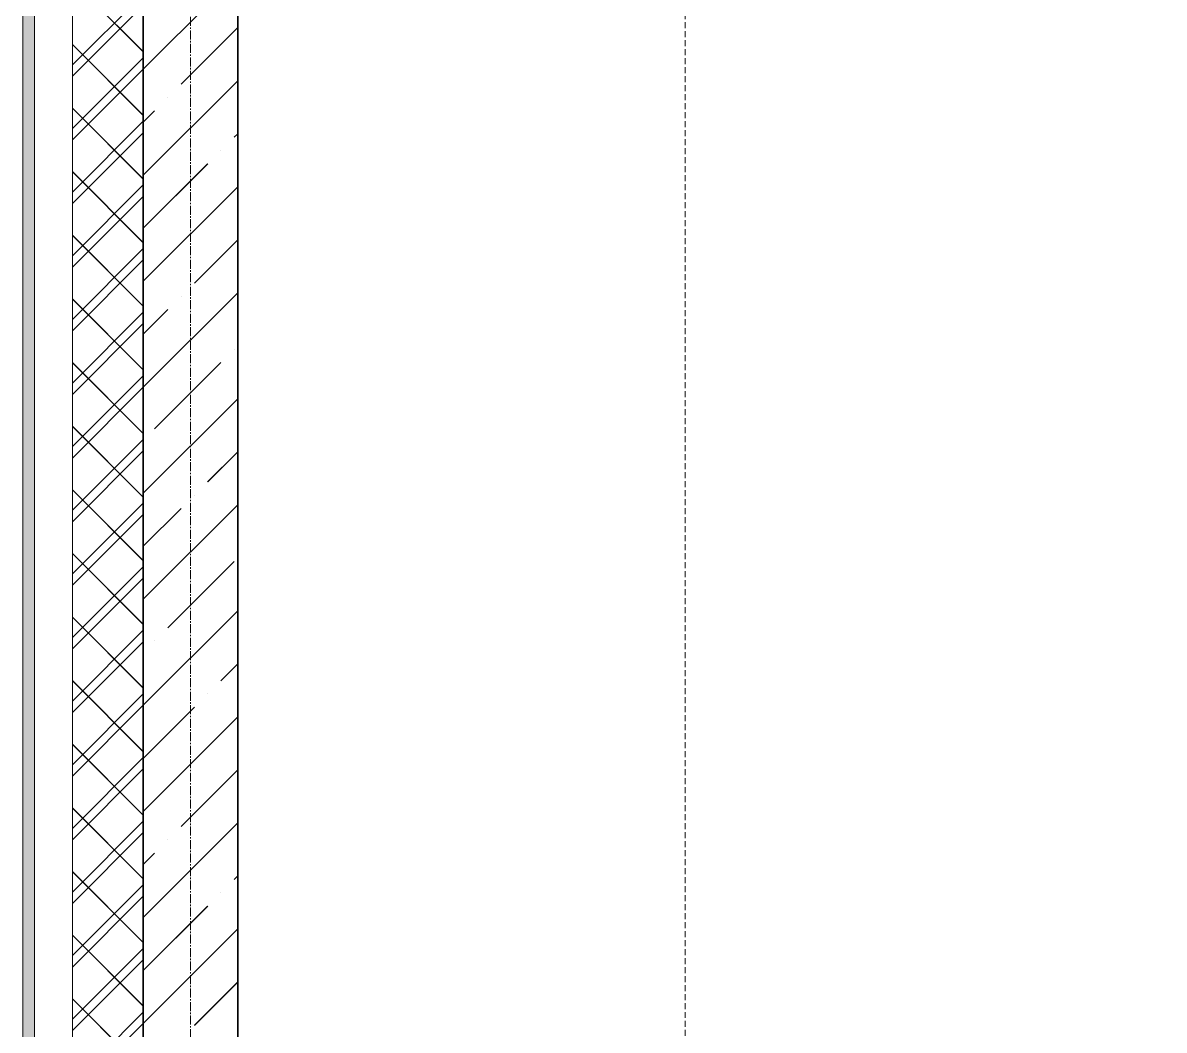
# Model space of a CAD drawing. Header units: millimetres. Extents: x 470010 to 1231400, y -134005 to 421770.
# Drawn here: x 672519 to 674935, y -2080 to 53 of the extents above; entities that cross this region are included whole.
import ezdxf
from ezdxf.enums import TextEntityAlignment as Align

# ---------------------------------------------------------------- set-up
doc = ezdxf.new("R2010")
doc.units = ezdxf.units.MM
doc.linetypes.add('CENTER2', pattern=[28.575, 19.05, -3.175, 3.175, -3.175])
doc.linetypes.add('DASHED', pattern=[19.05, 12.7, -6.35])
doc.layers.get('Defpoints').update_dxf_attribs({"color": 140})
doc.layers.add('АР_Делит', color=120, linetype='Continuous', lineweight=0, plot=False)
for name, color, linetype, lineweight in [('АР_Разрезы марка', 7, 'Continuous', 13), ('АР_Стены ЖБ', 7, 'Continuous', 35), ('АР_Тонкая', 254, 'Continuous', 5), ('АР_Утеплитель', 31, 'Continuous', 0), ('АР_Штриховка', 8, 'Continuous', 0)]:
    doc.layers.add(name, color=color, linetype=linetype, lineweight=lineweight)
doc.layers.add('РД_Оси_100', color=7, linetype='Continuous', lineweight=0, true_color=0x525252)
doc.styles.add('style1', font='ARIALN.TTF')

# ---------------------------------------------------------------- blocks, each defined once
blk = doc.blocks.new('СОШ_2200_АР_ОСИ_М100_28.05.24')
at = {"layer": 'АР_Делит', "color": 251, "linetype": 'DASHED', "true_color": 0x636466}
blk.add_lwpolyline([(-355, 13145), (-355, 100855), (37145, 100855), (37145, 129155), (72745, 129155), (72745, 135155), (114955, 135155), (114955, -355)], dxfattribs=at)
at = {"layer": 'РД_Оси_100', "color": 251, "linetype": 'CENTER2', "true_color": 0x636466}
blk.add_line((0, -6155), (0, 139938.679), dxfattribs=at)
blk = doc.blocks.new('A$C9108343f')
at = {"layer": 'АР_Штриховка', "linetype": 'Continuous', "lineweight": 0, "true_color": 0x000000}
h = blk.add_hatch(dxfattribs=at)
h.set_pattern_fill('_U', color=18, style=0, pattern_type=0)
h.set_pattern_definition([(2e-15, (-63444.0831, -115658.2497), (-3e-16, 1), [])])
h.paths.add_polyline_path([(6800, 97555), (6825, 97555), (6825, 107585), (6800, 107610)], flags=0)
h = blk.add_hatch(dxfattribs=at)
h.set_pattern_fill('ANSI37', color=18, scale=30, style=0)
h.set_pattern_definition([(45, (-63444.08, -115658.25), (-67.35192, 67.35192), []), (135, (-63444.08, -115658.25), (-67.35192, -67.35192), [])])
h.paths.add_polyline_path([(6905, 97555), (7055, 97555), (7055, 107355), (6905, 107505)], flags=0)
at = {"layer": 'АР_Делит', "color": 18, "true_color": 0x000000}
blk.add_line((7255, 97755), (7255, 107155), dxfattribs=at)
blk.add_line((7255, 97755), (7255, 107155), dxfattribs=at)
at = {"layer": 'АР_Разрезы марка', "color": 18, "linetype": 'DASHED', "lineweight": 15, "true_color": 0x000000}
blk.add_line((8201.9, 113945.6), (8201.9, 73848.8), dxfattribs=at)
at = {"layer": 'АР_Стены ЖБ', "color": 18, "linetype": 'Continuous', "lineweight": 35, "true_color": 0x000000}
for p, q in [((7055, 107355), (7055, 97555)), ((7255, 97755), (7255, 107155))]:
    blk.add_line(p, q, dxfattribs=at)
at = {"layer": 'АР_Тонкая', "color": 18, "linetype": 'Continuous', "lineweight": 5, "true_color": 0x000000}
for p, q in [((6800, 107610), (6800, 97555)), ((6825, 107585), (6825, 97555)), ((6825, 97555), (6825, 107585)), ((6905, 97555), (6905, 107505))]:
    blk.add_line(p, q, dxfattribs=at)
at = {"layer": 'АР_Утеплитель', "color": 18, "linetype": 'Continuous', "lineweight": 0, "true_color": 0x000000}
for p, q in [((6905, 107505), (6905, 97555)), ((7055, 97555), (7055, 107355))]:
    blk.add_line(p, q, dxfattribs=at)
at = {"layer": 'АР_Штриховка', "color": 18, "linetype": 'Continuous', "lineweight": 5, "true_color": 0x000000}
for p, q in [((7055, 100320.9), (7255, 100520.9)), ((7135.1, 100288.8), (7255, 100408.7)), ((7055, 100096.4), (7255, 100296.4)), ((7107.1, 100260.8), (7107.1, 100260.8)), ((7055, 100208.7), (7079, 100232.7)), ((7247.4, 100176.6), (7255, 100184.2)), ((7219.3, 100148.5), (7219.3, 100148.5)), ((7055, 99984.2), (7191.2, 100120.5)), ((7055, 99871.9), (7255, 100071.9)), ((7163.2, 99867.9), (7255, 99959.7)), ((7055, 99647.4), (7255, 99847.4)), ((7135.1, 99839.8), (7135.1, 99839.8)), ((7055, 99759.7), (7107.1, 99811.8)), ((7247.4, 99727.6), (7247.4, 99727.6)), ((7079, 99559.2), (7219.3, 99699.5)), ((7055, 99422.9), (7255, 99622.9)), ((7191.2, 99446.9), (7255, 99510.7)), ((7163.2, 99418.9), (7163.2, 99418.9)), ((7055, 99198.4), (7255, 99398.4)), ((7055, 99310.7), (7135.1, 99390.8)), ((7107.1, 99138.3), (7247.4, 99278.6)), ((7055, 98973.9), (7255, 99173.9)), ((7079, 99110.2), (7079, 99110.2)), ((7219.3, 99026), (7255, 99061.6)), ((7191.2, 98997.9), (7191.2, 98997.9)), ((7055, 98861.6), (7163.2, 98969.9)), ((7055, 98749.4), (7255, 98949.4)), ((7135.1, 98717.3), (7255, 98837.1)), ((7055, 98524.9), (7255, 98724.9)), ((7107.1, 98689.2), (7107.1, 98689.2)), ((7055, 98637.1), (7079, 98661.2)), ((7247.4, 98605), (7255, 98612.6)), ((7219.3, 98577), (7219.3, 98577)), ((7055, 98412.6), (7191.2, 98548.9)), ((7055, 98300.4), (7255, 98500.4)), ((7163.2, 98296.4), (7255, 98388.1))]:
    blk.add_line(p, q, dxfattribs=at)
at = {"layer": 'РД_Оси_100'}
blk.add_blockref('СОШ_2200_АР_ОСИ_М100_28.05.24', (7155, 6755), dxfattribs=at)
at = {"layer": 'Defpoints', "color": 18, "true_color": 0x000000, "style": 'style1'}
for p in [(143949.3, 316089.1), (143975, 281639.5), (143890.4, 273244.7), (143840, 264276.8), (143967.8, 254892.4), (12252, 104178.1), (12382.6, 96023.1)]:
    blk.add_attdef('АР-ПОМЕЩЕНИЕ:НАИМЕНОВАНИЕ', text='', height=100, dxfattribs=at).set_placement(p, align=Align.MIDDLE)
at = {"layer": 'Defpoints', "color": 18, "true_color": 0x000000, "style": 'style1', "flags": 8}
for p in [(143951.3, 279099.1), (143848.3, 269251.1), (143875.3, 260094.2), (144049.7, 250824.7), (163419.3, 238153.4), (155897.5, 237966), (183037.2, 237966), (143342.9, 237876.2)]:
    blk.add_attdef('АР-ПОМЕЩЕНИЕ:НАИМЕНОВАНИЕ', text='', height=100, dxfattribs=at).set_placement(p, align=Align.MIDDLE)

msp = doc.modelspace()

# ---------------------------------------------------------------- hatches: boundary and pattern name
at = {"layer": 'АР_Штриховка', "linetype": 'Continuous', "lineweight": 0, "true_color": 0x000000}
h = msp.add_hatch(dxfattribs=at)
h.set_pattern_fill('_U', color=18, style=0, pattern_type=0)
h.set_pattern_definition([(2e-15, (602274.5291, -216024.4918), (-3e-16, 1), [])])
h.paths.add_polyline_path([(672518.57, -2811.242), (672543.57, -2811.242), (672543.57, 7218.758), (672518.57, 7243.758)], flags=0)
h = msp.add_hatch(dxfattribs=at)
h.set_pattern_fill('ANSI37', color=18, scale=30, style=0)
h.set_pattern_definition([(45, (602274.53, -216024.49), (-67.35192, 67.35192), []), (135, (602274.53, -216024.49), (-67.35192, -67.35192), [])])
h.paths.add_polyline_path([(672623.57, -2811.242), (672773.57, -2811.242), (672773.57, 6988.758), (672623.57, 7138.758)], flags=0)

# ---------------------------------------------------------------- linework, layer by layer
at = {"layer": 'АР_Делит', "color": 18, "true_color": 0x000000}
msp.add_line((672973.57, -2611.242), (672973.57, 6788.758), dxfattribs=at)
msp.add_line((672973.57, -2611.242), (672973.57, 6788.758), dxfattribs=at)
at = {"layer": 'АР_Стены ЖБ', "color": 18, "linetype": 'Continuous', "lineweight": 35, "true_color": 0x000000}
for p, q in [((672773.57, 6988.758), (672773.57, -2811.242)), ((672973.57, -2611.242), (672973.57, 6788.758))]:
    msp.add_line(p, q, dxfattribs=at)
at = {"layer": 'АР_Тонкая', "color": 18, "linetype": 'Continuous', "lineweight": 5, "true_color": 0x000000}
for p, q in [((672518.57, 7243.758), (672518.57, -2811.242)), ((672543.57, 7218.758), (672543.57, -2811.242)), ((672543.57, -2811.242), (672543.57, 7218.758)), ((672623.57, -2811.242), (672623.57, 7138.758))]:
    msp.add_line(p, q, dxfattribs=at)
at = {"layer": 'АР_Утеплитель', "color": 18, "linetype": 'Continuous', "lineweight": 0, "true_color": 0x000000}
for p, q in [((672623.57, 7138.758), (672623.57, -2811.242)), ((672773.57, -2811.242), (672773.57, 6988.758))]:
    msp.add_line(p, q, dxfattribs=at)
at = {"layer": 'АР_Штриховка', "color": 18, "linetype": 'Continuous', "lineweight": 5, "true_color": 0x000000}
for p, q in [((672773.57, -45.302), (672973.57, 154.698)), ((672853.73, -77.395), (672973.57, 42.445)), ((672773.57, -269.808), (672973.57, -69.808)), ((672773.57, -157.555), (672797.603, -133.522)), ((672965.983, -189.649), (672973.57, -182.062)), ((672773.57, -382.062), (672909.856, -245.775)), ((672773.57, -494.315), (672973.57, -294.315)), ((672881.793, -498.345), (672973.57, -406.568)), ((672773.57, -718.821), (672973.57, -518.821)), ((672773.57, -606.568), (672825.666, -554.471)), ((672797.603, -807.041), (672937.92, -666.725)), ((672773.57, -943.327), (672973.57, -743.327)), ((672909.856, -919.294), (672973.57, -855.581)), ((672773.57, -1167.834), (672973.57, -967.834)), ((672773.57, -1055.581), (672853.73, -975.421)), ((672825.666, -1227.991), (672965.983, -1087.674)), ((672773.57, -1392.34), (672973.57, -1192.34)), ((672937.92, -1340.244), (672973.57, -1304.594)), ((672773.57, -1504.594), (672881.793, -1396.371)), ((672773.57, -1616.847), (672973.57, -1416.847)), ((672853.73, -1648.94), (672973.57, -1529.1)), ((672773.57, -1841.353), (672973.57, -1641.353)), ((672773.57, -1729.1), (672797.603, -1705.067)), ((672965.983, -1761.193), (672973.57, -1753.606)), ((672773.57, -1953.606), (672909.856, -1817.32)), ((672773.57, -2065.859), (672973.57, -1865.859)), ((672881.793, -2069.89), (672973.57, -1978.113))]:
    msp.add_line(p, q, dxfattribs=at)

# ---------------------------------------------------------------- block references
msp.add_blockref('A$C9108343f', (665718.612, -100366.242))
at = {"layer": 'РД_Оси_100'}
msp.add_blockref('СОШ_2200_АР_ОСИ_М100_28.05.24', (672873.57, -93611.242), dxfattribs=at)

doc.saveas('drawing.dxf')
